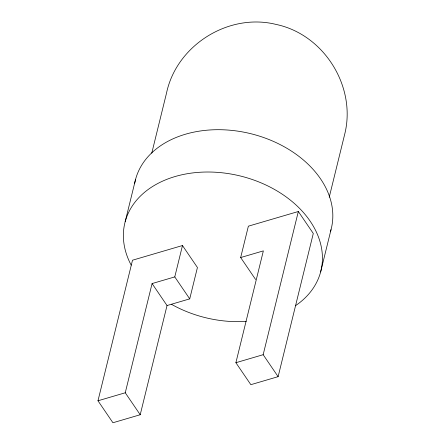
<?xml version="1.0" encoding="UTF-8"?>
<svg xmlns="http://www.w3.org/2000/svg" width="445" height="445" viewBox="0 0 445 445"><rect width="100%" height="100%" fill="white"/><g stroke="black" fill="none" stroke-linecap="round" stroke-linejoin="round"><path stroke-width="0.67" d="M125.173 221.716L135.569 179.396M151.762 153.169L166.497 93.189C176.476 45.301 228.591 12.594 276.022 24.414C323.899 34.376 356.495 86.447 344.786 133.895L329.228 197.241M97.983 400.784L132.51 260.208L182.478 245.529L197.43 267.501L189.726 298.873L167.031 305.537L140.208 414.74L112.935 422.75L97.983 400.784L125.256 392.768L152.079 283.565L174.774 276.901L182.478 245.529M240.667 257.549L248.371 226.177L298.339 211.503L313.291 233.469L278.119 376.665L250.846 384.675L235.894 362.708L263.362 250.88L240.667 257.549L255.619 279.516M278.119 376.665L263.167 354.698L298.339 211.503M320.628 271.962L331.024 229.648M235.894 362.708L263.167 354.698M174.774 276.901L189.726 298.873M152.079 283.565L167.031 305.537M125.256 392.768L140.208 414.74M131.164 265.109A100.909 72.958 13.8 0 1 171.942 177.511A100.909 72.958 13.8 0 1 300.509 209.345A100.909 72.958 13.8 0 1 295.38 305.771M246.219 321.396A100.909 72.958 13.8 0 1 171.553 304.369M134.663 183.39A100.909 72.958 13.8 0 1 250.785 133.695A100.909 72.958 13.8 0 1 330.457 231.611"/></g></svg>
